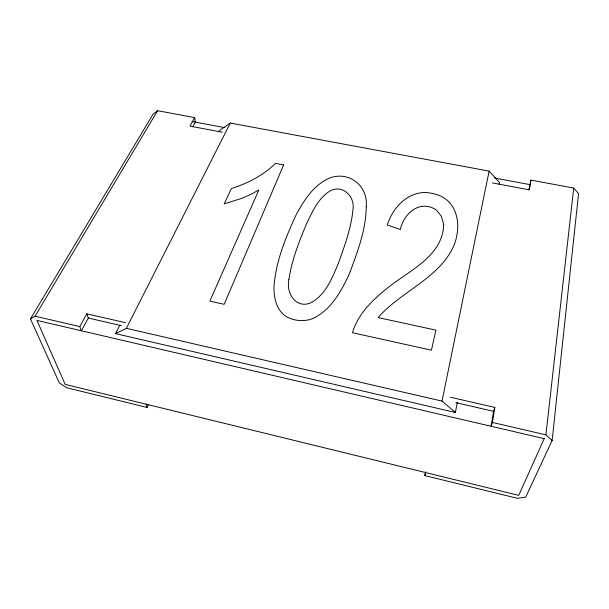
<?xml version="1.0" encoding="UTF-8"?>
<svg xmlns="http://www.w3.org/2000/svg" width="609" height="609" viewBox="0 0 609 609"><rect width="100%" height="100%" fill="white"/><g stroke="black" fill="none" stroke-linecap="round" stroke-linejoin="round"><path stroke-width="0.91" d="M425.6 471.868L424.831 475.591L517.399 498.299L525.734 497.066L552.127 440.497L578.55 193.7L573.724 188.067L530.926 180.112L528.825 189.886M552.127 440.497L545.908 434.872L573.724 188.067M494.828 407.429L493.534 411.319L491.151 426.285L492.445 422.448L494.828 407.429L450.439 397.243M530.926 180.112L529.381 189.863L492.376 182.913M119.859 325.16L115.52 333.61L455.38 412.476L457.344 402.229M499.091 184.276L499.449 182.418L489.118 171.106L230.309 123.056L220.093 130.06L219.225 131.75M455.38 412.476L442.012 401.087L489.118 171.106M424.831 475.591L425.539 472.546M192.779 126.779L195.322 122.127L194.667 117.598L157.586 110.701L153.034 114.226L30.45 318.895L59.317 382.939L66.67 387.735L147.073 407.459L148.246 404.863M115.52 333.61L126.375 328.327L230.309 123.056M86.813 313.818L88.328 318.043L81.378 330.771L79.794 326.584L86.813 313.818L125.439 322.679M194.667 117.598L189.978 126.132L222.384 132.214M30.45 318.895L35.078 316.193L157.586 110.701M192.063 121.518L224.751 127.624M494.691 178.041L530.18 184.672M88.328 318.043L121.221 325.617M455.897 402.656L493.534 411.319M126.375 328.327L442.012 401.087M35.078 316.193L79.794 326.584M492.445 422.448L545.908 434.872M146.053 404.163L147.073 407.459M288.91 279.501C285.4 296.484 300.214 312.501 315.873 299.514C327.307 290.721 332.674 276.752 338.155 263.91C344.481 246.287 351.157 228.444 352.938 209.679C355.336 195.36 340.88 182.852 328.106 192.223C317.495 199.775 312.135 212.252 306.601 223.594C299.133 241.651 291.757 260.051 288.91 279.501M366.237 206.74C366.039 229.989 357.43 252.05 349.475 273.555C341.482 290.988 331.334 309.501 313.422 318.309C304.995 321.841 295.357 321.194 287.227 317.152C276.25 310.864 273.593 297.375 274.035 285.69C276.098 260.751 285.788 237.304 296.157 214.81C304.051 200.224 313.726 184.793 329.621 178.056C349.223 170.649 368.209 185.852 366.237 206.74M443.664 224.447C443.017 257.348 406.355 271.652 384.873 290.188C370.965 301.432 357.597 315.127 352.489 332.727L431.423 350.198L435.907 330.139L378.113 317.571C400.928 291.224 439.196 278.701 454.002 245.374C459.384 231.694 459.726 214.733 449.884 202.926A26.172 18.818 7.3 0 0 432.215 193.441C411.09 188.303 393.041 206.07 387.316 224.995L400.326 229.479C403.874 213.295 419.753 199.379 436.128 209.8L441.289 216.066L443.664 224.447M283.619 164.932L224.181 304.317L209.831 301.143L258.886 189.932L251.075 194.271L241.727 198.359L224.181 203.878L231.39 188.554C247.635 183.423 263.278 175.453 275.474 163.372L283.619 164.932M544.21 438.655L518.723 495.353L65.186 384.378L36.943 320.41L544.21 438.655"/></g></svg>
